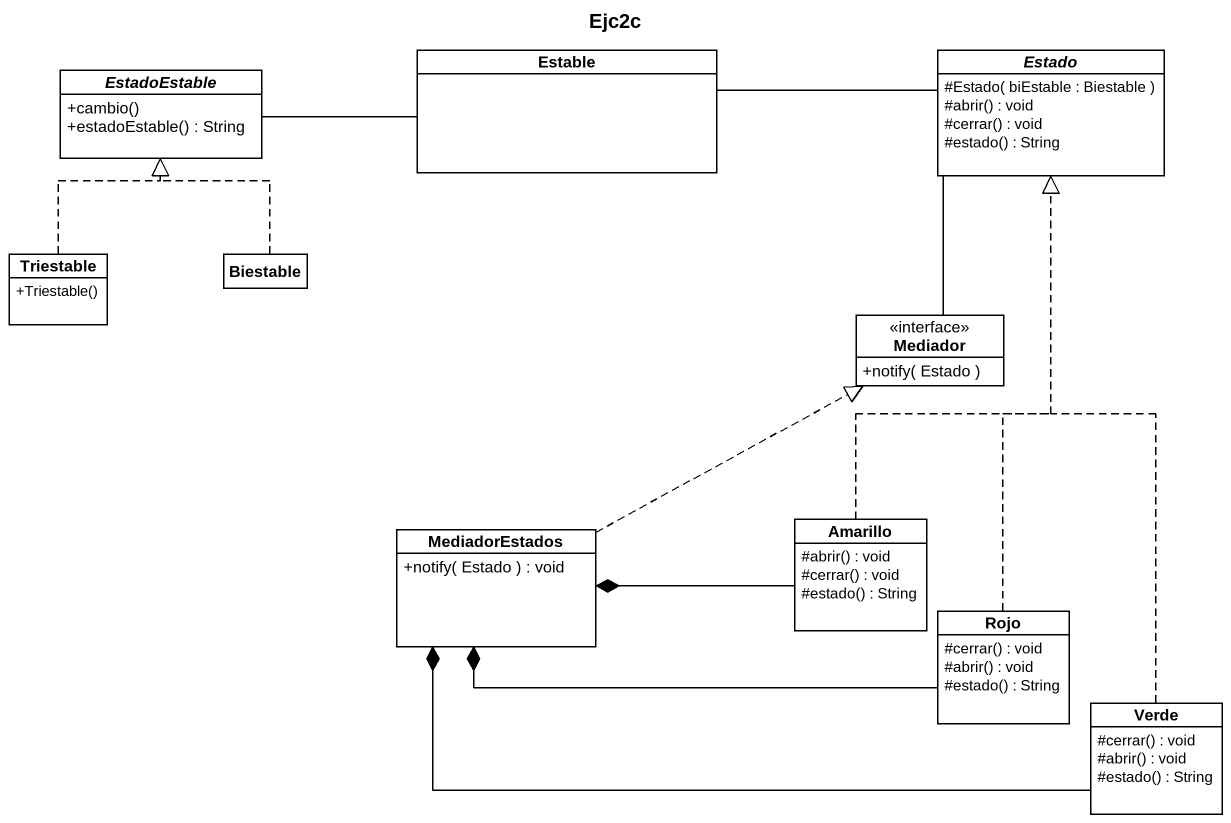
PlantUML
@startuml
title Ejc2c
hide circle
hide empty members
skinparam classAttributeIconSize 0
abstract class EstadoEstable {
  +cambio()
  +estadoEstable() : String
}
class Estable
abstract class Estado {
  #Estado( biEstable : Biestable )
  #abrir() : void
  #cerrar() : void
  #estado() : String
}
class Triestable {
  +Triestable()
}
class Biestable
interface Mediador {
  +notify( Estado )
}
class MediadorEstados {
  +notify( Estado ) : void
}
class Amarillo {
  #abrir() : void
  #cerrar() : void
  #estado() : String
}
class Rojo {
  #cerrar() : void
  #abrir() : void
  #estado() : String
}
class Verde {
  #cerrar() : void
  #abrir() : void
  #estado() : String
}
Estable -left- EstadoEstable
Estable -right- Estado
Estado -- Mediador
Triestable .up.|> EstadoEstable
Biestable .up.|> EstadoEstable
MediadorEstados .right.|> Mediador
MediadorEstados *-right- Amarillo
MediadorEstados *-right- Rojo
MediadorEstados *-right- Verde
Amarillo .up.|> Estado
Rojo .up.|> Estado
Verde .up.|> Estado
@enduml
